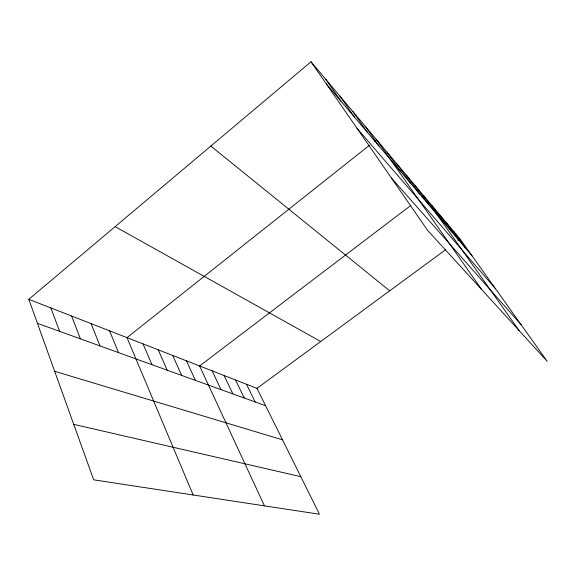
<?xml version="1.0" encoding="UTF-8"?>
<svg xmlns="http://www.w3.org/2000/svg" width="576" height="576" viewBox="0 0 576 576"><rect width="100%" height="100%" fill="white"/><g stroke="black" fill="none" stroke-linecap="round" stroke-linejoin="round"><path stroke-width="0.86" d="M28.8 299.311L256.99 388.361L319.457 514.238L93.672 479.822L28.8 299.311L311.011 61.762L460.109 239.062L547.2 361.332L427.68 230.443L311.011 61.762M369.504 145.224L127.001 337.637L193.162 494.986M374.414 141.329L376.517 139.658L481.694 289.591M410.818 205.438L199.613 365.976L264.449 505.85M422.215 196.776L423.641 195.696L519.077 330.53M256.99 388.361L445.759 249.602M457.956 240.638L460.109 239.062M73.742 424.368L300.816 476.676M54.67 371.297L282.528 439.826M37.433 323.33L265.608 405.727M115.15 226.634L320.724 341.51M210.845 146.081L389.7 290.808M391.442 178.049L521.086 324.677M357.098 128.39L495.576 288.85M326.326 83.902L472.054 255.83M453.485 231.185L465.624 248.249M446.558 222.948L458.892 240.3M439.286 214.301L451.822 231.962M431.654 205.229L444.398 223.207M415.202 185.659L428.371 204.293M406.31 175.082L419.702 194.062M396.929 163.93L410.544 183.262M387.014 152.136L400.853 171.835M365.04 126.014L379.368 146.477M352.836 111.492L367.402 132.365M339.818 96.012L354.636 117.302M325.908 79.474L340.978 101.182M246.499 384.271L255.175 401.962M235.548 379.994L244.282 398.03M224.107 375.53L232.891 393.912M212.141 370.865L220.968 389.606M186.487 360.85L195.386 380.369M172.714 355.478L181.642 375.408M158.242 349.826L167.184 370.188M143.028 343.886L151.978 364.694M109.57 330.833L118.498 352.606M91.13 323.64L100.015 345.931M71.597 316.015L80.424 338.854M50.854 307.922L59.602 331.337"/></g></svg>
